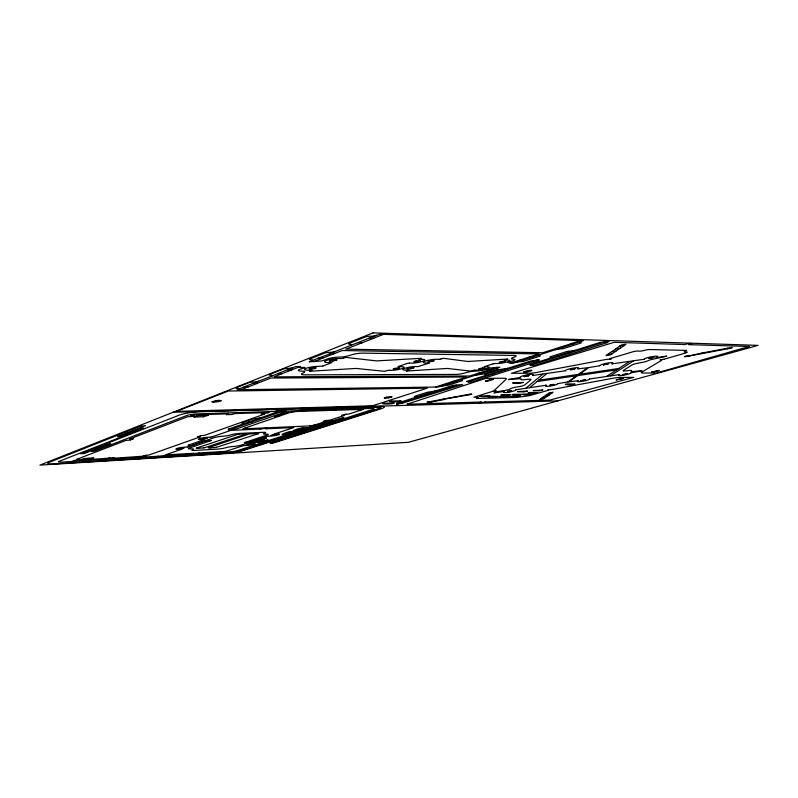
<?xml version="1.0" encoding="UTF-8"?>
<svg xmlns="http://www.w3.org/2000/svg" width="798" height="798" viewBox="0 0 798 798"><rect width="100%" height="100%" fill="white"/><g stroke="black" fill="none" stroke-linecap="round" stroke-linejoin="round"><path stroke-width="1.2" d="M311.799 370.312L309.514 371.14M343.948 418.132L242.522 450.72A10.982 1.317 -8.2 0 1 227.53 453.214L55.062 463.847A12.858 1.616 -7 0 1 48.897 462.431L140.518 426.182L145.595 425.693L117.595 436.626L120.009 436.496L140.807 428.227L143.67 428.227L58.992 461.364A6.424 0.808 -7.1 0 0 62.015 462.092L229.794 451.887A5.516 0.658 -8.2 0 0 237.345 450.641L330.053 420.726L332.806 420.506L309.704 427.888L311.589 427.768M309.275 361.753L318.073 358.252L321.394 358.282M497.872 396.526C492.147 398.471 478.291 395.638 497.912 396.416M394.032 403.12C392.267 404.616 377.314 403.997 384.706 403.209L394.042 403.03M509.104 396.267L505.633 397.055L499.339 396.845M510.59 394.651L507.039 395.409L500.775 395.12L510.64 394.541M499.319 396.796L509.094 396.187M322.881 366.083L317.594 366.392A8.229 1.516 -8.5 0 0 306.133 368.307A8.229 1.516 -8.5 0 0 307.549 370.252L311.799 370.252M574.769 384.157C569.553 386.222 556.585 383.269 574.76 384.067M531.877 364.935L530.78 365.444L534.65 365.434L607.697 342.502M292.706 431.469C272.687 438.75 285.824 431.309 292.686 431.399M468.935 381.673L468.057 382.112L471.997 382.023L538.381 360.995L536.585 360.965M527.288 391.15L523.648 391.958L517.503 391.628L527.288 391.06M296.946 430.152L307.519 427.538L300.397 429.893L296.976 430.232M408.736 370.162L406.401 370.93M343.459 358.182L341.175 358.581M267.968 439.987L258.083 442.441L267.978 439.937M504.865 360.008L507.438 359.17M537.653 392.726C532.356 394.701 519.019 391.788 537.662 392.636M429.164 363.07L417.982 366.611M407.1 368.876L410.372 367.758L413.853 367.748M416.077 360.886L420.386 360.656M323.05 358.063L321.484 358.332M296.996 431.02C287.569 435.1 279.948 434.012 297.006 430.97M413.843 367.808L410.651 368.895L407.15 368.945M420.396 360.706C419.449 362.222 409.334 362.482 416.067 360.915M329.384 361.115L332.736 359.858L336.866 359.888M599.767 365.773L588.834 367.569L569.004 381.813M430.331 360.776L431.828 360.526M336.846 359.968L332.626 361.205M520.206 377.394L508.336 379.539L516.216 379.05A6.464 0.928 -10.2 0 1 521.174 379.279A6.464 0.918 -10.3 0 0 526.072 379.519A6.384 0.898 -10.3 0 1 530.909 379.738L524.745 384.945A6.214 0.848 -10.2 0 1 517.533 386.89A6.145 0.838 -10.2 0 0 510.381 388.806A6.145 0.838 -10.1 0 1 503.309 390.711L497.713 391.609M386.771 370.631L388.885 370.282M497.683 391.628L494.062 392.845L504.456 391.429M504.057 391.668L503.588 392.087A6.055 0.808 -10.1 0 0 508.286 392.227A6.055 0.808 -10.1 0 0 515.279 390.362L515.767 389.943M520.196 377.324L520.685 376.766A6.564 0.948 -10.3 0 1 528.366 374.651A6.564 0.948 -10.3 0 1 533.323 374.92L532.745 375.409M304.846 409.833L302.412 410.072M407.1 363.439L409.254 363.07M304.916 409.763L306.801 409.145M644.195 359.25L612.006 363.888M525.782 388.247L542.81 374.182M529.533 387.698L546.839 373.594M440.885 359.01L438.82 359.369M565.403 370.771L532.575 375.499M546.101 385.464L545.543 385.893A6.055 0.798 -10.4 0 0 549.972 386.072A6.055 0.798 -10.4 0 0 557.134 384.177L557.722 383.748M557.672 383.639L567.877 381.963M397.155 368.905L395.728 369.135M550.261 385.005C547.727 386.571 555.997 384.147 553.553 384.836M574.47 369.125L575.308 368.516L570.989 369.185M503.049 362.142C490.65 363.748 512.895 358.741 503.069 362.112M577.842 368.806L578.52 368.307A6.574 0.938 -10.7 0 0 573.892 367.998A6.574 0.938 -10.7 0 0 566.011 370.132L565.393 370.711M714.449 350.801L714.16 351.29L714.908 350.591L727.247 348.267L727.806 348.257L727.297 348.836L731.766 348.008L732.205 347.359L727.676 348.207M524.116 376.556L524.845 376.018M523.618 372.087C527.787 369.584 538.6 369.703 525.862 372.147M524.785 375.968L529.204 375.269L528.515 375.858M211.969 436.955L210.373 437.204M528.515 375.918L524.176 376.606M567.887 381.953L587.627 367.718L577.692 368.885M692.026 343.629L688.824 344.546M466.581 381.454L502.311 370.182M204.587 439.538L188.138 445.214L189.764 445.254M654.051 357.085L653.003 357.664M652.964 357.753L648.724 358.352L654.041 357.025M259.23 419.419L252.148 421.853M578.111 380.766L577.493 381.205A6.055 0.788 -10.6 0 0 581.712 381.404A6.055 0.788 -10.6 0 0 588.994 379.499L589.652 379.06M599.757 365.634L600.495 365.125A6.583 0.918 -10.9 0 1 608.515 362.96A6.583 0.918 -10.9 0 1 612.904 363.299L612.146 363.818M589.632 378.94L619.687 374.571M472.735 370.471L474.7 370.142M540.825 398.781C542.66 395.658 547.338 397.943 549.473 394.731M543.298 397.055L545.872 395.279L549.413 394.751M548.455 393.484L545.942 395.18M548.555 393.374L553.144 392.157L549.543 394.631M607.527 354.472L615.687 348.955L620.255 348.247M619.747 346.162L615.747 348.826M620.056 345.953L621.592 344.896L625.961 344.277L624.405 345.334L619.817 346.033M544.046 398.411L539.727 399.539L544.146 398.382M544.236 398.282L546.66 396.656M611.687 353.993L610.251 354.97L606.071 355.559L607.487 354.581L611.956 353.903M611.976 353.793L615.876 351.23M619.976 348.347L615.896 351.12L611.597 351.748M620.285 348.137L624.375 345.454M493.174 363.798L495.169 363.469M515.707 389.813L545.503 385.314M666.539 356.197L656.126 358.581A6.504 0.878 -11.2 0 0 648.026 360.716A6.494 0.878 -11.1 0 1 640.006 362.831A6.414 0.858 -11 0 0 632.066 364.925L623.338 370.462A6.234 0.818 -10.9 0 0 627.378 370.731A6.165 0.798 -10.9 0 1 631.358 371A6.175 0.798 -11 0 0 635.298 371.269L642.001 370.861L630.969 372.836M529.373 357.035L530.67 356.776M396.796 403.299L430.212 392.746M363.16 409.404L348.536 414.142L346.083 414.232M550.211 384.955L554.251 384.307M574.51 369.185L570.211 369.883L570.979 369.265M606.739 376.327L629.562 361.514M368.676 338.282L373.733 338.222L345.753 349.155L542.7 352.746L571.448 343.639M490.092 379.619L493.583 379.379L487.718 381.125M264.188 414.232L204.497 435.359L201.724 435.588M610.42 375.778L633.512 360.935M268.816 412.586L263.39 413.364M302.372 410.002L306.791 409.105M129.855 438.92L187.42 416.795L190.662 416.556M619.507 374.651L618.789 375.1A6.075 0.778 -10.9 0 0 622.739 375.339A6.075 0.778 -10.9 0 0 630.191 373.414L630.929 372.965M644.215 359.13L645.043 358.601A6.603 0.908 -11.2 0 1 653.263 356.427A6.603 0.908 -11.2 0 1 657.343 356.806L656.485 357.334M626.37 374.102L627.268 373.604L622.42 374.731M443.498 399.209L467.668 395.08M282.043 414.012L288.726 412.177L282.083 414.082M286.113 411.668L236.846 428.825L234.622 429.035M485.413 381.075L490.072 379.629M603.478 364.975L604.405 364.407M266.652 436.466L268.238 436.227M604.375 364.357L608.714 363.659L603.537 365.035M230.403 429.294L228.657 429.923L233.425 429.254M396.576 404.027L398.771 403.349M454.72 397.015L466.212 394.83M585.173 379.758L580.435 380.935L585.233 379.808M688.953 355.968L701.881 353.035L702.44 352.975L701.991 353.594L727.257 348.846M421.314 358.432L419.598 359.01M163.54 455.917L162.413 456.685L226.901 452.965A11.012 1.317 -8.2 0 0 241.934 450.471L342.761 418.082M165.086 455.828L164.418 456.306L227.809 452.675A9.357 1.117 -8.2 0 0 240.597 450.551L310.991 427.908M159.091 456.646L161.396 456.406M160.049 456.925L157.755 457.164L159.101 456.685M161.415 456.446L160.049 456.885M188.907 446.79L187.331 447.02M326.382 420.396L330.003 420.137L344.646 415.399L341.564 415.529M183.111 448.346C171.979 450.062 189.086 446.012 183.111 448.306M343.549 358.112L346.043 357.444L375.768 360.816A5.406 0.988 -9.2 0 0 377.683 360.836L421.294 358.312M203.68 438.292L207.46 437.992L205.814 438.581M341.554 415.479L344.866 414.431M205.804 438.621L202.103 438.93L203.67 438.331M344.896 414.401L346.043 414.212M318.143 358.152L329.853 353.983M626.39 374.152L622.44 374.791M248.238 422.122L256.457 419.439M252.108 421.913L229.106 429.923M323 365.983L331.898 362.601L327.619 362.531A8.399 1.586 -8.7 0 1 326.392 360.457A8.399 1.586 -8.7 0 1 338.103 358.502L341.055 358.551M277.664 373.654L287.11 369.933L291.769 369.833L300.277 366.511C296.477 369.025 312.806 365.564 300.098 369.175A8.239 1.516 -8.5 0 0 301.614 371.11A8.16 1.486 -8.4 0 1 303.1 372.995A8.07 1.456 -8.5 0 0 304.547 374.851L455.768 374.412A7.082 1.127 -9.9 0 0 465.593 372.776A7.022 1.107 -10 0 1 475.418 371.13A7.092 1.127 -10 0 0 485.254 369.484L490.102 367.978L499.887 367.21L491.239 370.063L487.668 370.202M211.221 440.496L189.176 448.107A5.925 0.748 -7.9 0 0 190.991 448.895A5.885 0.738 -7.9 0 1 192.777 449.663A5.835 0.728 -8 0 0 194.622 450.431L217.664 449.084A5.716 0.708 -8.1 0 0 225.465 447.788A5.666 0.698 -8.2 0 1 233.206 446.491A5.706 0.708 -8.2 0 0 240.936 445.194L265.574 437.673M651.627 371.988L659.218 370.442L653.343 372.038M73.306 460.655L77.097 460.057M76.568 459.399L125.984 440.396L130.234 440.027M282.412 373.584L280.956 373.783M197.764 448.296L198.612 448.017M291.649 369.973L282.502 373.474M242.821 445.783L244.328 445.553M441.005 358.93L443.419 358.312L467.389 361.394A5.007 0.838 -10 0 0 469.015 361.414L507.408 359.06M406.98 363.509L398.701 366.402M213.744 402.112L212.019 401.873M478.97 402.761L481.224 402.122M219.32 400.406L221.036 400.636M247.001 444.805L248.577 444.326M248.597 444.286L251.959 444.047L247.061 444.855M271.061 435.429L272.746 434.91M272.766 434.87L273.864 434.701M276.188 434.651L273.425 435.359M573.762 343.828L562.869 347.3M660.275 359.788L662.919 359.399M257.515 433.394L256.627 433.613L258.781 433.543L216.527 447.299M562.78 347.359L533.104 356.856M218.931 401.574L213.774 402.222M112.927 458.261L114.473 457.753M386.641 370.721L384.347 371.289L356.766 368.516A5.267 0.938 -8.9 0 0 354.861 368.506L309.524 371.279M257.335 383.409L248.826 386.671M197.226 415.698L198.522 415.529M510.89 362.851L507.857 362.521L512.496 360.925A7.272 1.177 -10.3 0 0 513.134 359.13A7.352 1.197 -10.4 0 1 513.782 357.295A7.411 1.217 -10.3 0 0 514.441 355.439L362.581 353.125A8.439 1.606 -9 0 0 350.761 355.11A8.539 1.636 -8.9 0 1 338.941 357.095A8.449 1.596 -8.7 0 0 327.12 359.08L322.103 360.935L309.275 361.783M212.009 401.763L215.47 400.756M208.088 415.329L203.41 416.785M221.036 400.756L218.941 401.454M532.994 356.935L522.86 360.147M536.505 360.856L539.418 359.958L530.81 360.995L501.792 370.222M493.014 363.878L484.825 366.531M522.77 360.217L513.144 363.26L510.112 363.329M749.202 346.492L656.425 373.005L643.048 373.025A10.115 1.277 -11 0 1 641.772 372.137L661.243 360.546A7.202 0.958 -11.1 0 0 660.435 359.838L660.315 359.838M244.108 386.86L252.916 383.409L257.415 383.289M248.717 386.781L244.058 386.99L237.026 389.733L438.042 387.02L446.72 384.417M472.625 370.531L470.481 371.08L447.897 368.506A4.878 0.798 -9.8 0 0 446.262 368.506L406.411 371.07M194.114 415.618L191.989 416.317M609.862 358.651L632.664 351.848A3.471 0.499 -11.2 0 1 637.422 351.05L640.016 351.11A3.481 0.509 -11.2 0 0 644.754 350.322A3.461 0.499 -11.3 0 1 649.492 349.524L686.539 350.412C679.507 353.614 691.208 350.781 685.881 352.965L664.155 359.2M385.304 398.182L384.347 397.973M390.85 396.656L391.838 396.865M191.989 416.426L190.762 416.596M386.491 397.145L390.83 396.556M481.533 373.235L455.778 381.464L453.444 381.484M491.099 370.152L481.703 373.135M384.287 397.863L386.491 397.244M253.245 383.339L277.594 373.753L280.886 373.753M287.549 369.833L296.008 366.521L300.277 366.511M328.936 353.983L357.664 342.681M368.616 338.372L357.694 342.711L361.015 342.761M369.464 338.043L379.848 334.222L583.258 340.646L573.852 343.768L571.538 343.709M656.345 357.394L655.906 357.644L666.559 356.147M240.836 389.803L248.188 386.92M257.425 383.299L270.861 378.033L466.7 377.005L452.237 381.624M281.854 373.743L273.914 376.846L469.842 375.988L487.518 370.292M313.524 361.763L322.442 358.272M323.08 358.003L342.212 350.541L539.129 353.903L530.022 356.836M373.753 338.192L383.599 334.342M391.848 396.975L388.566 397.873M510.53 362.98L529.363 357.045M443.289 384.516L452.107 381.713M455.598 381.564L446.84 384.337M78.234 459.857L79.84 459.339M130.283 439.937L133.106 438.93M407.199 404.147L485.822 378.352L503.628 378.232A10.923 1.596 -10.1 0 1 506.181 379.18L494.531 390.202A6.923 0.948 -10.1 0 0 496.196 390.731L493.812 391.16M664.046 359.26L663.098 359.449M226.413 414.601L228.547 413.813L192.777 414.93L190.672 415.549L194.163 415.489M243.819 423.718C245.714 422.75 240.328 423.748 242.063 422.77L252.457 419.12L260.357 417.903M108.608 458.162L73.366 460.705M239.051 434.222L238.023 434.371M132.109 459.099L136.408 457.563M146.044 455.329L148.737 455.089L200.398 436.805L197.864 436.696L200.498 435.798M263.37 413.464L261.155 414.152L264.248 414.142M237.994 434.282L196.148 448.187L197.535 448.107M244.517 433.903L245.475 433.613L239.111 434.192M138.952 458.68L143.281 457.144M275.111 411.439L281.086 409.334M397.195 368.856C405.823 366.282 386.641 369.474 395.688 369.105M248.218 422.172L228.108 429.244L230.462 429.214M255.839 419.499L275.5 412.596L286.133 411.608M297.504 434.481L275.14 441.314L273.076 441.364L372.417 409.564A6.204 0.868 -9.1 0 0 371.838 408.406L196.577 413.903A7.242 1.127 -7.6 0 0 186.642 415.568L94.683 451.079L91.371 451.359L110.723 443.947L108.358 444.087L84.039 453.623L80.568 453.703L179.241 415.13A14.554 2.264 -7.6 0 1 199.301 411.778L380.277 406.372A12.419 1.736 -9.1 0 1 381.284 408.696L274.103 442.8L270.313 443.209L376.686 409.264A10.554 1.476 -9.1 0 0 375.768 407.299L312.168 409.244A4.389 0.648 -8.6 0 0 306.891 410.022L305.026 410.501M282.293 411.219L288.278 409.125M259.25 419.369L279.39 412.317M212.138 436.835L230.752 430.391L259.879 429.055M430.312 360.806C421.434 363.479 440.905 360.297 431.848 360.546M154.064 457.743L158.423 456.227M401.274 403.329L402.252 403.17M83.65 458.611L86.543 458.401A4.11 0.519 -7.2 0 1 91.162 458.122L93.765 458.012L88.309 459.199A4.11 0.519 -7.2 0 1 83.73 459.478L81.087 459.678M181.316 449.374L165.256 454.94L193.595 453.274M189.086 446.671L204.627 441.284L211.241 440.436M81.067 459.598L83.67 458.69M245.086 428.765L247.36 427.977L244.697 428.087M295.09 411.509L289.854 412.476M298.103 410.721L304.118 408.646M492.735 391.279L493.663 391.12M233.475 429.164L234.502 429.015M203.55 447.887L197.794 448.346M261.106 428.875L267.49 428.117L265.754 428.716M210.582 447.618L209.834 447.858L215.48 447.469M578.351 380.666L569.044 381.863M198.123 453.134L192.228 453.793L193.605 453.364M461.543 379.609C458.72 380.546 464.476 380.008 461.643 380.945L448.496 385.135L440.705 386.312M497.354 368.097C494.381 369.005 500.156 368.666 497.174 369.564L483.159 374.033L475.029 375.279M484.635 402.062L485.513 401.913M415.479 397.324C418.022 396.496 412.566 397.025 415.03 396.187L427.339 392.277L435.07 391.08M442.461 399.299L443.498 399.15M443.838 399.599L432.616 401.713M466.222 394.82L467.269 394.671M197.615 448.077L198.592 447.937M266.482 436.566L250.392 441.843L244.258 442.671L267.14 435.04A5.925 0.768 -8.4 0 0 265.884 434.142A5.965 0.788 -8.4 0 1 264.607 433.224A6.015 0.798 -8.3 0 0 263.23 432.307L239.48 433.424A6.145 0.818 -8.1 0 0 231.001 434.84A6.194 0.838 -8.1 0 1 222.612 436.247A6.155 0.818 -8 0 0 214.223 437.653L191.819 445.434L189.455 445.593M275.011 433.773L293.744 427.568L265.754 428.835M242.652 445.883L225.824 451.339L199.231 452.965M250.642 443.279L266.602 438.072L265.245 438.042M485.593 375.379C488.466 374.511 482.73 374.87 485.683 373.993L499.767 369.524L507.897 368.287M326.362 420.436L323.21 421.424L326.252 421.354L312.138 425.823L242.772 428.855L292.427 411.628L363.15 409.354M310.063 425.913L314.781 425.055M361.005 409.404L358.432 410.242L360.846 410.162M203.55 447.798L204.507 447.668M209.674 447.658L210.622 447.518M435.509 387.06L443.169 384.586M488.296 370.053L496.945 367.26M570.779 343.709L580.595 340.546M311.649 427.698L341.374 418.142L343.948 418.112M550.51 358.083L551.637 357.514L550.929 357.295A3.192 0.499 -10.7 0 1 551.139 356.497L565.872 351.828A3.232 0.509 -10.8 0 1 570.351 351.08L570.58 351.08A3.252 0.519 -10.8 0 0 575.059 350.332M200.587 435.708L201.605 435.568M215.49 447.389L216.438 447.259M271.649 443.129L378.062 409.224A12.419 1.736 -9.1 0 0 376.995 406.91L312.208 408.865A4.399 0.648 -8.6 0 0 306.911 409.643L303.42 410.551M429.713 392.796L452.995 385.374L462.71 384.506L402.392 403.199M431.179 401.424L442.441 399.309M432.516 401.743L426.96 402.222L431.798 401.863M78.254 459.947L77.246 460.077M396.945 404.077L456.476 385.165M537.343 359.868L468.985 381.574L466.64 381.514M401.175 403.429L396.616 404.087M531.837 364.826L529.623 364.686L600.176 342.412M531.897 364.866L607.138 341.195M552.126 392.835L548.605 393.364M143.281 456.027L145.944 455.309M260.946 428.955L260.028 429.085M492.605 391.359L473.922 397.204L478.231 397.374L476.406 398.252L477.005 398.451L516.695 397.434L529.643 395.638L548.246 390.302C549.613 389.993 545.812 390.152 548.725 389.773A6.613 0.858 -10.4 0 0 553.972 389.145L612.295 378.382A9.865 1.247 -10.7 0 1 619.996 377.464L633.652 377.374L549.892 400.097L485.633 401.963M701.941 353.614L684.614 356.866L684.874 356.257L689.372 355.409M600.196 342.402L609.123 341.275L605.881 342.332L607.687 342.452M484.526 402.142L478.98 402.81M108.678 458.082L109.645 457.952M274.941 433.793L274.183 433.992L277.275 433.903A5.845 0.758 -8.4 0 1 278.522 434.78A5.845 0.758 -8.4 0 1 270.452 436.127L268.447 436.227M181.395 449.344L182.074 449.094L178.722 449.294A6.005 0.768 -7.8 0 1 176.727 448.496A6.005 0.768 -7.8 0 1 184.917 447.139L187.201 447.01M250.532 443.309L249.884 443.479L252.896 443.379A5.646 0.698 -8.3 0 1 254.273 444.157A5.646 0.698 -8.3 0 1 246.512 445.454L244.527 445.563M198.273 453.055L199.061 452.945M419.678 358.99L418.81 359.389L422.501 359.379A7.81 1.377 -9.6 0 1 422.741 361.304A7.81 1.377 -9.6 0 1 411.878 363.13L409.394 363.11M398.85 366.362L398.022 366.741L401.713 366.721A7.651 1.317 -9.4 0 1 402.152 368.536A7.651 1.317 -9.4 0 1 391.499 370.322L389.025 370.312M484.955 366.501L484.017 366.801L487.199 366.841A7.122 1.127 -10.1 0 1 486.83 368.526A7.122 1.127 -10.1 0 1 476.945 370.182L474.87 370.172M545.323 385.354L546.55 385.215M494.511 373.474L493.942 373.534M443.289 399.15L454.82 396.975M467.059 394.671L471.329 393.863L471.818 394.332L467.568 395.13M702.32 352.975L714.629 350.661M452.685 381.514L453.414 381.464M362.033 342.771L361.095 342.811M226.841 414.491L226.442 414.711M568.276 352.467L568.834 352.407M480.995 373.364L480.356 373.384M197.964 436.686L197.645 436.875M446.112 384.566L443.199 384.616M562.051 347.559L561.453 347.589M251.57 422.042L251.051 422.092M538.7 380.217L578.37 374.392M579.528 374.252L618.839 368.476M537.054 381.564L576.455 375.768M577.602 375.629L616.664 369.883M522.022 360.407L521.493 360.437M204.637 439.439L203.879 439.459M388.436 397.843L385.344 398.282M203.749 439.479L201.206 439.618A6.224 0.828 -7.9 0 1 199.31 438.72A6.224 0.828 -7.9 0 1 207.839 437.304L210.193 437.194M215.53 400.776L219.32 400.287M428.426 362.96L429.174 362.99M428.127 363L425.573 362.99A7.731 1.347 -9.7 0 1 425.414 361.085A7.731 1.347 -9.7 0 1 436.217 359.28L438.631 359.319M455.399 397.424L454.79 397.075M481.204 402.032L407.229 404.207M109.765 457.972L114.463 457.663M204.607 447.708L246.762 433.823L244.577 433.992M209.595 447.688L208.238 447.768L248.986 434.022L257.545 433.334M273.894 434.711L276.208 434.591M273.385 435.349L271.111 435.479M398.461 366.781L399.249 366.711M250.881 422.062L248.397 422.192M256.587 419.469L259.121 419.339M203.33 416.736L193.804 417.115L197.266 415.798M198.582 415.578L208.148 415.209M227.211 414.651L231.46 414.511M173.016 412.287L557.852 400.875M282.861 409.843C286.881 410.122 273.415 411.778 282.841 409.833M422.97 395.618L420.865 395.698M430.361 392.776L432.496 392.696M688.834 344.666L749.192 346.442M396.875 403.349L398.761 403.289M79.84 459.249L76.608 459.449M491.698 373.544L493.802 373.494M571.059 352.457L568.964 352.467M487.638 381.065L485.463 381.135M609.901 358.751L611.517 358.731L609.802 359.2A7.531 1.077 -10.9 0 0 603.906 359.858L537.862 372.227A11.182 1.646 -10.4 0 1 528.964 373.245L511.498 373.284L614.191 342.322L684.744 344.546L688.734 343.489L692.036 343.569M480.336 373.364L478.032 373.404M559.208 347.549L561.403 347.539M525.812 372.087L523.658 372.147M653.303 371.988L651.667 372.048M502.441 370.222L504.585 370.182M482.62 367.978C492.326 367.938 469.932 370.561 482.6 367.948M332.596 361.185L329.404 361.185M495.378 363.499L497.403 363.519A7.272 1.167 -10.3 0 0 507.488 361.833A7.272 1.167 -10.3 0 0 508.057 360.058L504.925 360.078M521.443 360.387L519.249 360.417M559.258 356.058L557.164 356.078M329.863 353.993L333.115 354.003M530.78 356.826L533.074 356.816M143.311 456.117L146.224 455.977L112.947 458.311M231.6 414.541L235.23 413.564L268.826 412.516M133.106 438.82L129.865 438.97M417.793 366.561L415.379 366.541A7.571 1.287 -9.5 0 0 404.786 368.317A7.571 1.287 -9.5 0 0 405.145 370.112L408.736 370.082M258.742 381.175A3.601 0.648 -8 0 1 253.824 381.993L253.485 381.993A3.591 0.638 -8 0 0 248.527 382.821L236.487 387.599A3.551 0.618 -7.9 0 0 237.595 388.337A3.531 0.618 -7.8 0 1 238.682 389.075M293.455 367.509A3.731 0.698 -8.3 0 1 288.347 368.357L288.008 368.357A3.721 0.688 -8.3 0 0 282.841 369.225L269.854 374.372A3.671 0.668 -8.1 0 0 270.831 375.21A3.661 0.668 -8.1 0 1 271.809 376.028M515.747 362.432A3.172 0.499 -10.4 0 1 520.106 361.713L520.346 361.713A3.182 0.509 -10.4 0 0 524.755 360.975L539.149 356.367A3.232 0.519 -10.6 0 0 539.418 355.559A3.252 0.519 -10.6 0 1 539.697 354.741M555.258 349.743A3.302 0.529 -10.7 0 1 559.777 348.995L560.016 348.995A3.312 0.539 -10.8 0 0 564.585 348.237L579.996 343.3A3.372 0.549 -11 0 0 580.455 342.402A3.392 0.559 -11 0 1 580.924 341.494M335.449 351.419A3.89 0.768 -8.7 0 1 329.883 352.327A3.87 0.758 -8.7 0 0 324.317 353.225L310.153 358.831A3.81 0.738 -8.5 0 0 310.801 359.778L311.15 359.788A3.791 0.728 -8.5 0 1 311.789 360.726M376.546 335.26A4.05 0.838 -9.2 0 1 370.741 336.197A4.03 0.828 -9.1 0 0 364.945 337.145L349.544 343.24A3.97 0.798 -8.9 0 0 350.023 344.307L350.372 344.317A3.94 0.788 -8.9 0 1 350.891 345.344M400.855 400.875C398.611 402.551 384.147 401.773 391.509 400.995L400.855 400.895M523.089 382.432L519.299 383.339L512.615 382.97L523.079 382.451M479.847 396.307C488.785 397.733 496.994 394.272 479.847 396.307M255.3 442.441C270.791 440.047 265.126 438.262 255.32 442.431M520.126 395.908L516.575 396.716L510.521 396.436L520.116 395.848M521.852 394.441C515.638 396.526 503.847 393.623 521.842 394.372M303.878 427.858C283.918 435.209 296.637 427.708 303.858 427.778M532.057 394.182C526.321 396.207 513.892 393.394 532.047 394.112M542.77 390.042L539.209 390.85L533.154 390.571L542.75 390.052M309.195 368.885C317.913 369.903 319.001 365.055 309.255 368.846M507.558 391.309C507.578 393.434 516.346 388.656 507.558 391.309M176.468 411.399L372.606 405.773L427.289 388.147L228.218 391.05L176.488 411.379M135.84 458.461L139.55 457.783L135.84 458.461M274.721 416.696L281.295 414.95L274.741 416.686M616.265 379.878L623.657 378.372L616.295 379.868M373.065 332.876L39.9 465.124L408.337 442.321L758.1 345.364L373.065 332.876"/></g></svg>
